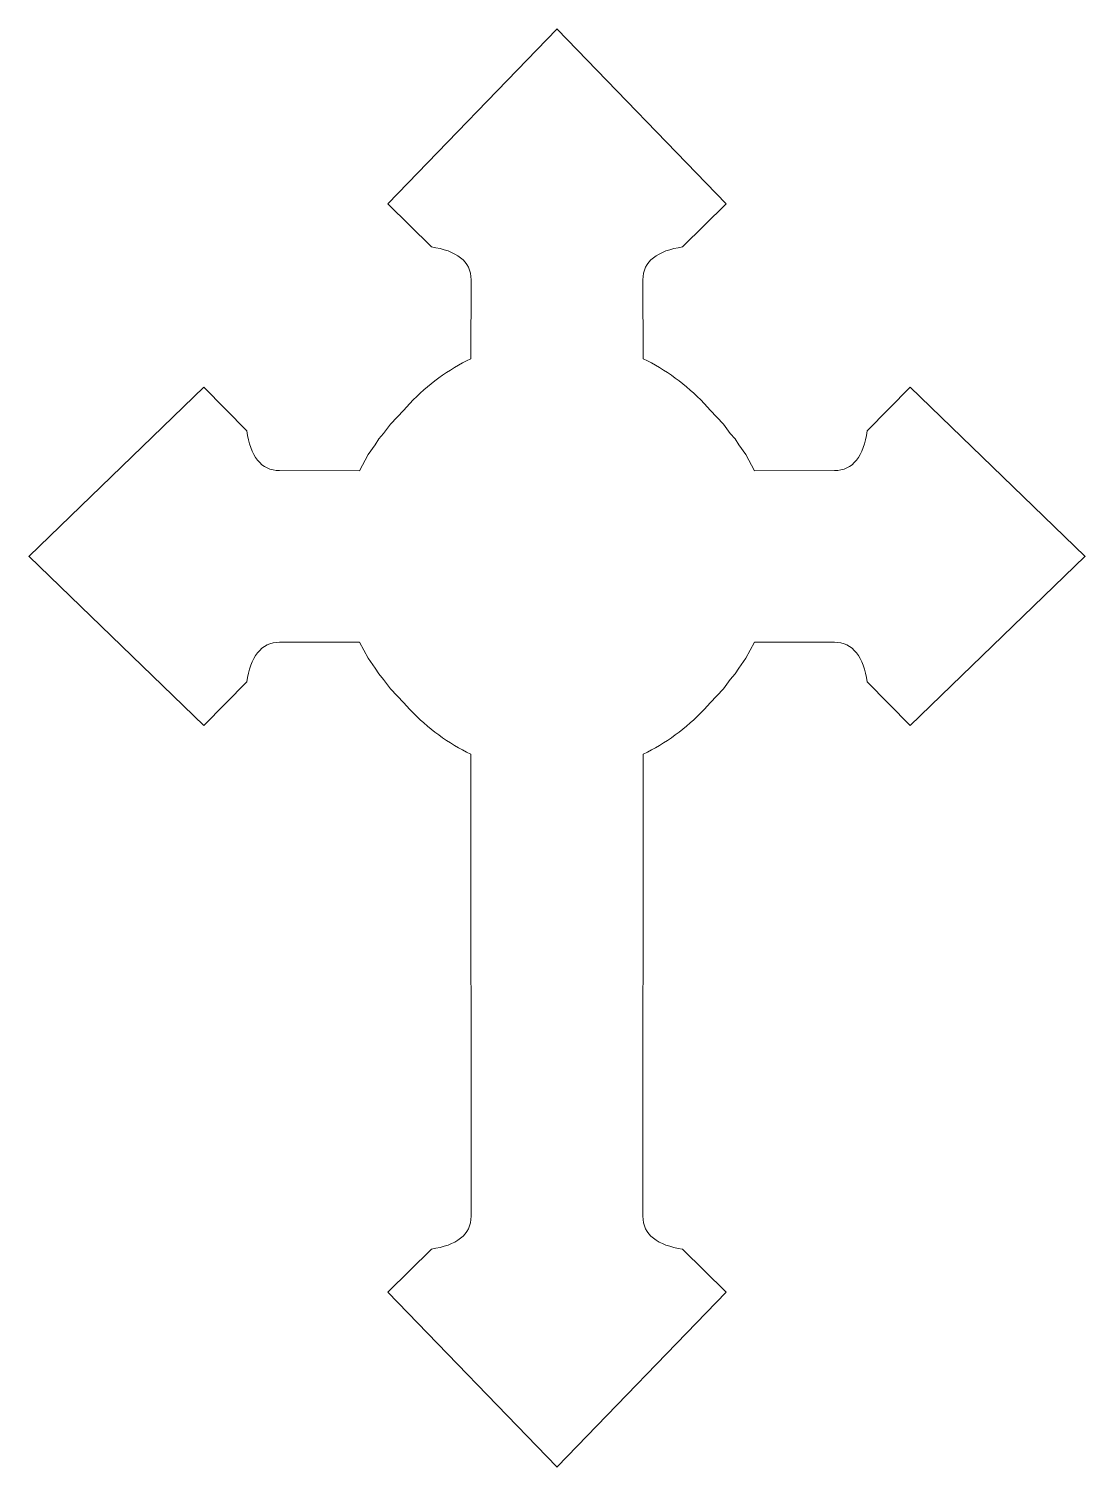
# Model space of a CAD drawing. Header units: centimetres. Extents: x -7.5 to 7.5, y -10.2 to 10.1.
import ezdxf

# ---------------------------------------------------------------- set-up
doc = ezdxf.new("R2010")
doc.units = ezdxf.units.CM
doc.header["$MEASUREMENT"] = 0
doc.layers.add('Camada 1', color=7, linetype='Continuous')

msp = doc.modelspace()

# ---------------------------------------------------------------- linework, layer by layer
at = {"layer": 'Camada 1', "lineweight": 9}
msp.add_open_spline([(-0.00444, -10.15075), (-0.00444, -10.15075), (-0.00444, -10.14601), (-0.00444, -10.14601), (-0.00444, -10.14601), (-0.00444, -10.14601), (-2.38966, -7.6807), (-2.38966, -7.6807), (-2.38966, -7.6807), (-2.38966, -7.6807), (-1.77297, -7.07274), (-1.77297, -7.07274), (-1.77297, -7.07274), (-1.42459, -7.01996), (-1.2098, -6.87324), (-1.2138, -6.60821), (-1.2138, -6.60821), (-1.2138, -6.60821), (-1.21634, -0.08745), (-1.21634, -0.08745), (-1.21634, -0.08745), (-1.21634, -0.08745), (-1.21634, -0.08745), (-1.21634, -0.08745), (-1.21634, -0.08745), (-1.53416, 0.06154), (-1.81938, 0.27614), (-2.07804, 0.54369), (-2.07804, 0.54369), (-2.07804, 0.54369), (-2.08204, 0.54933), (-2.08204, 0.54933), (-2.08204, 0.54933), (-2.08204, 0.54933), (-2.16142, 0.6367), (-2.16142, 0.6367), (-2.16142, 0.6367), (-2.16142, 0.6367), (-2.35054, 0.83456), (-2.35054, 0.83456), (-2.35054, 0.83456), (-2.35054, 0.83456), (-2.44738, 0.96579), (-2.44738, 0.96579), (-2.44738, 0.96579), (-2.44738, 0.96579), (-2.51636, 1.04442), (-2.51636, 1.04442), (-2.51636, 1.04442), (-2.51636, 1.04442), (-2.56586, 1.12761), (-2.56586, 1.12761), (-2.56586, 1.12761), (-2.56586, 1.12761), (-2.66762, 1.26541), (-2.66762, 1.26541), (-2.66762, 1.26541), (-2.66762, 1.26541), (-2.79012, 1.49459), (-2.79012, 1.49459), (-2.79012, 1.49459), (-2.79012, 1.49459), (-3.91555, 1.49059), (-3.91555, 1.49059), (-3.91555, 1.49059), (-4.18003, 1.49459), (-4.32729, 1.2798), (-4.38024, 0.93142), (-4.38024, 0.93142), (-4.38024, 0.93142), (-4.9882, 0.31473), (-4.9882, 0.31473), (-4.9882, 0.31473), (-4.9882, 0.31473), (-7.4535, 2.69987), (-7.4535, 2.69987), (-7.4535, 2.69987), (-7.4535, 2.69987), (-7.45752, 2.69987), (-7.45752, 2.69987), (-7.45752, 2.69987), (-7.45752, 2.69987), (-7.45752, 2.7008), (-7.45752, 2.7008), (-7.45752, 2.7008), (-7.45752, 2.7008), (-7.45752, 2.7008), (-7.45752, 2.7008), (-7.45752, 2.7008), (-7.45752, 2.7008), (-7.45588, 2.70226), (-7.45588, 2.70226), (-7.45588, 2.70226), (-7.45588, 2.70226), (-7.45752, 2.7039), (-7.45752, 2.7039), (-7.45752, 2.7039), (-7.45752, 2.7039), (-7.45752, 2.7039), (-7.45752, 2.7039), (-7.45752, 2.7039), (-7.45752, 2.7039), (-7.45752, 2.70483), (-7.45752, 2.70483), (-7.45752, 2.70483), (-7.45752, 2.70483), (-7.45352, 2.70482), (-7.45352, 2.70482), (-7.45352, 2.70482), (-7.45352, 2.70482), (-4.98821, 5.09004), (-4.98821, 5.09004), (-4.98821, 5.09004), (-4.98821, 5.09004), (-4.38025, 4.47335), (-4.38025, 4.47335), (-4.38025, 4.47335), (-4.32728, 4.12497), (-4.18004, 3.91016), (-3.91556, 3.91418), (-3.91556, 3.91418), (-3.91556, 3.91418), (-2.79013, 3.91018), (-2.79013, 3.91018), (-2.79013, 3.91018), (-2.79013, 3.91018), (-2.66763, 4.13936), (-2.66763, 4.13936), (-2.66763, 4.13936), (-2.66763, 4.13936), (-2.56587, 4.27716), (-2.56587, 4.27716), (-2.56587, 4.27716), (-2.56587, 4.27716), (-2.51637, 4.36035), (-2.51637, 4.36035), (-2.51637, 4.36035), (-2.51637, 4.36035), (-2.44739, 4.43898), (-2.44739, 4.43898), (-2.44739, 4.43898), (-2.44739, 4.43898), (-2.35055, 4.5695), (-2.35055, 4.5695), (-2.35055, 4.5695), (-2.35055, 4.5695), (-2.16143, 4.7681), (-2.16143, 4.7681), (-2.16143, 4.7681), (-2.16143, 4.7681), (-2.08205, 4.85547), (-2.08205, 4.85547), (-2.08205, 4.85547), (-2.08205, 4.85547), (-2.07805, 4.86111), (-2.07805, 4.86111), (-2.07805, 4.86111), (-1.81939, 5.1285), (-1.53417, 5.34239), (-1.21635, 5.49219), (-1.21635, 5.49219), (-1.21635, 5.49219), (-1.21635, 5.49219), (-1.21635, 5.49219), (-1.21635, 5.49219), (-1.21635, 5.49219), (-1.21381, 6.60635), (-1.21381, 6.60635), (-1.21381, 6.60635), (-1.20981, 6.87064), (-1.42458, 7.01809), (-1.77298, 7.07088), (-1.77298, 7.07088), (-1.77298, 7.07088), (-2.38967, 7.679), (-2.38967, 7.679), (-2.38967, 7.679), (-2.38967, 7.679), (-0.00445, 10.14431), (-0.00445, 10.14431), (-0.00445, 10.14431), (-0.00445, 10.14431), (-0.00447, 10.14914), (-0.00447, 10.14914), (-0.00447, 10.14914), (-0.00447, 10.14914), (-0.00193, 10.1466), (-0.00193, 10.1466), (-0.00193, 10.1466), (-0.00193, 10.1466), (-0.00047, 10.14824), (-0.00047, 10.14824), (-0.00047, 10.14824), (-0.00047, 10.14824), (-0.00048, 10.14914), (-0.00048, 10.14914), (-0.00048, 10.14914), (-0.00048, 10.14914), (-0.00048, 10.14821), (-0.00048, 10.14821), (-0.00048, 10.14821), (-0.00048, 10.14821), (0.00023, 10.14914), (0.00023, 10.14914), (0.00023, 10.14914), (0.00023, 10.14914), (0.00024, 10.14821), (0.00024, 10.14821), (0.00024, 10.14821), (0.00024, 10.14821), (0.00207, 10.14657), (0.00207, 10.14657), (0.00207, 10.14657), (0.00207, 10.14657), (0.00353, 10.14911), (0.00353, 10.14911), (0.00353, 10.14911), (0.00353, 10.14911), (0.00353, 10.14419), (0.00353, 10.14419), (0.00353, 10.14419), (0.00353, 10.14419), (2.38983, 7.67888), (2.38983, 7.67888), (2.38983, 7.67888), (2.38983, 7.67888), (1.77295, 7.07076), (1.77295, 7.07076), (1.77295, 7.07076), (1.42457, 7.01798), (1.20904, 6.87055), (1.21378, 6.60623), (1.21378, 6.60623), (1.21378, 6.60623), (1.21613, 5.49207), (1.21613, 5.49207), (1.21613, 5.49207), (1.21613, 5.49207), (1.21613, 5.49207), (1.21613, 5.49207), (1.21613, 5.49207), (1.53432, 5.34226), (1.81938, 5.12837), (2.0782, 4.86099), (2.0782, 4.86099), (2.0782, 4.86099), (2.08204, 4.85535), (2.08204, 4.85535), (2.08204, 4.85535), (2.08204, 4.85535), (2.16139, 4.76798), (2.16139, 4.76798), (2.16139, 4.76798), (2.16139, 4.76798), (2.35051, 4.56938), (2.35051, 4.56938), (2.35051, 4.56938), (2.35051, 4.56938), (2.44661, 4.43886), (2.44661, 4.43886), (2.44661, 4.43886), (2.44661, 4.43886), (2.51614, 4.36023), (2.51614, 4.36023), (2.51614, 4.36023), (2.51614, 4.36023), (2.56604, 4.27704), (2.56604, 4.27704), (2.56604, 4.27704), (2.56604, 4.27704), (2.66761, 4.13924), (2.66761, 4.13924), (2.66761, 4.13924), (2.66761, 4.13924), (2.7903, 3.91006), (2.7903, 3.91006), (2.7903, 3.91006), (2.7903, 3.91006), (3.91555, 3.91406), (3.91555, 3.91406), (3.91555, 3.91406), (4.17984, 3.91006), (4.32729, 4.12485), (4.38008, 4.47323), (4.38008, 4.47323), (4.38008, 4.47323), (4.98804, 5.08992), (4.98804, 5.08992), (4.98804, 5.08992), (4.98804, 5.08992), (7.45353, 2.7047), (7.45353, 2.7047), (7.45353, 2.7047), (7.45353, 2.7047), (7.45752, 2.70472), (7.45752, 2.70472), (7.45752, 2.70472), (7.45752, 2.70472), (7.45752, 2.70379), (7.45752, 2.70379), (7.45752, 2.70379), (7.45752, 2.70379), (7.45752, 2.70379), (7.45752, 2.70379), (7.45752, 2.70379), (7.45752, 2.70379), (7.45588, 2.70215), (7.45588, 2.70215), (7.45588, 2.70215), (7.45588, 2.70215), (7.45752, 2.70069), (7.45752, 2.70069), (7.45752, 2.70069), (7.45752, 2.70069), (7.45752, 2.70069), (7.45752, 2.70069), (7.45752, 2.70069), (7.45752, 2.70069), (7.45752, 2.69976), (7.45752, 2.69976), (7.45752, 2.69976), (7.45752, 2.69976), (7.45352, 2.69977), (7.45352, 2.69977), (7.45352, 2.69977), (7.45352, 2.69977), (4.98803, 0.31458), (4.98803, 0.31458), (4.98803, 0.31458), (4.98803, 0.31458), (4.38007, 0.93127), (4.38007, 0.93127), (4.38007, 0.93127), (4.32729, 1.27965), (4.17986, 1.49446), (3.91554, 1.49044), (3.91554, 1.49044), (3.91554, 1.49044), (2.79029, 1.49444), (2.79029, 1.49444), (2.79029, 1.49444), (2.79029, 1.49444), (2.6676, 1.26526), (2.6676, 1.26526), (2.6676, 1.26526), (2.6676, 1.26526), (2.56603, 1.12746), (2.56603, 1.12746), (2.56603, 1.12746), (2.56603, 1.12746), (2.51613, 1.04427), (2.51613, 1.04427), (2.51613, 1.04427), (2.51613, 1.04427), (2.4466, 0.96564), (2.4466, 0.96564), (2.4466, 0.96564), (2.4466, 0.96564), (2.3505, 0.83441), (2.3505, 0.83441), (2.3505, 0.83441), (2.3505, 0.83441), (2.16138, 0.63655), (2.16138, 0.63655), (2.16138, 0.63655), (2.16138, 0.63655), (2.08203, 0.54918), (2.08203, 0.54918), (2.08203, 0.54918), (2.08203, 0.54918), (2.07819, 0.54354), (2.07819, 0.54354), (2.07819, 0.54354), (1.81937, 0.27597), (1.53431, 0.06136), (1.21612, -0.0876), (1.21612, -0.0876), (1.21612, -0.0876), (1.21612, -0.0876), (1.21612, -0.0876), (1.21612, -0.0876), (1.21612, -0.0876), (1.21377, -6.60836), (1.21377, -6.60836), (1.21377, -6.60836), (1.20903, -6.87339), (1.42456, -7.0201), (1.77294, -7.07289), (1.77294, -7.07289), (1.77294, -7.07289), (2.38982, -7.68085), (2.38982, -7.68085), (2.38982, -7.68085), (2.38982, -7.68085), (0.00352, -10.14616), (0.00352, -10.14616), (0.00352, -10.14616), (0.00352, -10.14616), (0.00352, -10.1509), (0.00352, -10.1509), (0.00352, -10.1509), (0.00352, -10.1509), (0.00206, -10.1487), (0.00206, -10.1487), (0.00206, -10.1487), (0.00206, -10.1487), (0.00023, -10.15018), (0.00023, -10.15018), (0.00023, -10.15018), (0.00023, -10.15018), (0.00023, -10.15089), (0.00023, -10.15089), (0.00023, -10.15089), (0.00023, -10.15089), (-0.00048, -10.15089), (-0.00048, -10.15089), (-0.00048, -10.15089), (-0.00048, -10.15089), (-0.00048, -10.15089), (-0.00048, -10.15089), (-0.00048, -10.15089), (-0.00048, -10.15089), (-0.00048, -10.15018), (-0.00048, -10.15018), (-0.00048, -10.15018), (-0.00048, -10.15018), (-0.00194, -10.1487), (-0.00194, -10.1487), (-0.00194, -10.1487), (-0.00194, -10.1487), (-0.00444, -10.15075), (-0.00444, -10.15075)], degree=3, knots=[0, 0, 0, 0, 0.00917431, 0.00917431, 0.00917431, 0.00917431, 0.01834862, 0.01834862, 0.01834862, 0.01834862, 0.02752294, 0.02752294, 0.02752294, 0.02752294, 0.03669725, 0.03669725, 0.03669725, 0.03669725, 0.04587156, 0.04587156, 0.04587156, 0.04587156, 0.05504587, 0.05504587, 0.05504587, 0.05504587, 0.06422018, 0.06422018, 0.06422018, 0.06422018, 0.0733945, 0.0733945, 0.0733945, 0.0733945, 0.08256881, 0.08256881, 0.08256881, 0.08256881, 0.09174312, 0.09174312, 0.09174312, 0.09174312, 0.10091743, 0.10091743, 0.10091743, 0.10091743, 0.11009174, 0.11009174, 0.11009174, 0.11009174, 0.11926606, 0.11926606, 0.11926606, 0.11926606, 0.12844037, 0.12844037, 0.12844037, 0.12844037, 0.13761468, 0.13761468, 0.13761468, 0.13761468, 0.14678899, 0.14678899, 0.14678899, 0.14678899, 0.1559633, 0.1559633, 0.1559633, 0.1559633, 0.16513761, 0.16513761, 0.16513761, 0.16513761, 0.17431193, 0.17431193, 0.17431193, 0.17431193, 0.18348624, 0.18348624, 0.18348624, 0.18348624, 0.19266055, 0.19266055, 0.19266055, 0.19266055, 0.20183486, 0.20183486, 0.20183486, 0.20183486, 0.21100917, 0.21100917, 0.21100917, 0.21100917, 0.22018349, 0.22018349, 0.22018349, 0.22018349, 0.2293578, 0.2293578, 0.2293578, 0.2293578, 0.23853211, 0.23853211, 0.23853211, 0.23853211, 0.24770642, 0.24770642, 0.24770642, 0.24770642, 0.25688073, 0.25688073, 0.25688073, 0.25688073, 0.26605505, 0.26605505, 0.26605505, 0.26605505, 0.27522936, 0.27522936, 0.27522936, 0.27522936, 0.28440367, 0.28440367, 0.28440367, 0.28440367, 0.29357798, 0.29357798, 0.29357798, 0.29357798, 0.30275229, 0.30275229, 0.30275229, 0.30275229, 0.31192661, 0.31192661, 0.31192661, 0.31192661, 0.32110092, 0.32110092, 0.32110092, 0.32110092, 0.33027523, 0.33027523, 0.33027523, 0.33027523, 0.33944954, 0.33944954, 0.33944954, 0.33944954, 0.34862385, 0.34862385, 0.34862385, 0.34862385, 0.35779817, 0.35779817, 0.35779817, 0.35779817, 0.36697248, 0.36697248, 0.36697248, 0.36697248, 0.37614679, 0.37614679, 0.37614679, 0.37614679, 0.3853211, 0.3853211, 0.3853211, 0.3853211, 0.39449541, 0.39449541, 0.39449541, 0.39449541, 0.40366972, 0.40366972, 0.40366972, 0.40366972, 0.41284404, 0.41284404, 0.41284404, 0.41284404, 0.42201835, 0.42201835, 0.42201835, 0.42201835, 0.43119266, 0.43119266, 0.43119266, 0.43119266, 0.44036697, 0.44036697, 0.44036697, 0.44036697, 0.44954128, 0.44954128, 0.44954128, 0.44954128, 0.4587156, 0.4587156, 0.4587156, 0.4587156, 0.46788991, 0.46788991, 0.46788991, 0.46788991, 0.47706422, 0.47706422, 0.47706422, 0.47706422, 0.48623853, 0.48623853, 0.48623853, 0.48623853, 0.49541284, 0.49541284, 0.49541284, 0.49541284, 0.50458716, 0.50458716, 0.50458716, 0.50458716, 0.51376147, 0.51376147, 0.51376147, 0.51376147, 0.52293578, 0.52293578, 0.52293578, 0.52293578, 0.53211009, 0.53211009, 0.53211009, 0.53211009, 0.5412844, 0.5412844, 0.5412844, 0.5412844, 0.55045872, 0.55045872, 0.55045872, 0.55045872, 0.55963303, 0.55963303, 0.55963303, 0.55963303, 0.56880734, 0.56880734, 0.56880734, 0.56880734, 0.57798165, 0.57798165, 0.57798165, 0.57798165, 0.58715596, 0.58715596, 0.58715596, 0.58715596, 0.59633028, 0.59633028, 0.59633028, 0.59633028, 0.60550459, 0.60550459, 0.60550459, 0.60550459, 0.6146789, 0.6146789, 0.6146789, 0.6146789, 0.62385321, 0.62385321, 0.62385321, 0.62385321, 0.63302752, 0.63302752, 0.63302752, 0.63302752, 0.64220183, 0.64220183, 0.64220183, 0.64220183, 0.65137615, 0.65137615, 0.65137615, 0.65137615, 0.66055046, 0.66055046, 0.66055046, 0.66055046, 0.66972477, 0.66972477, 0.66972477, 0.66972477, 0.67889908, 0.67889908, 0.67889908, 0.67889908, 0.68807339, 0.68807339, 0.68807339, 0.68807339, 0.69724771, 0.69724771, 0.69724771, 0.69724771, 0.70642202, 0.70642202, 0.70642202, 0.70642202, 0.71559633, 0.71559633, 0.71559633, 0.71559633, 0.72477064, 0.72477064, 0.72477064, 0.72477064, 0.73394495, 0.73394495, 0.73394495, 0.73394495, 0.74311927, 0.74311927, 0.74311927, 0.74311927, 0.75229358, 0.75229358, 0.75229358, 0.75229358, 0.76146789, 0.76146789, 0.76146789, 0.76146789, 0.7706422, 0.7706422, 0.7706422, 0.7706422, 0.77981651, 0.77981651, 0.77981651, 0.77981651, 0.78899083, 0.78899083, 0.78899083, 0.78899083, 0.79816514, 0.79816514, 0.79816514, 0.79816514, 0.80733945, 0.80733945, 0.80733945, 0.80733945, 0.81651376, 0.81651376, 0.81651376, 0.81651376, 0.82568807, 0.82568807, 0.82568807, 0.82568807, 0.83486239, 0.83486239, 0.83486239, 0.83486239, 0.8440367, 0.8440367, 0.8440367, 0.8440367, 0.85321101, 0.85321101, 0.85321101, 0.85321101, 0.86238532, 0.86238532, 0.86238532, 0.86238532, 0.87155963, 0.87155963, 0.87155963, 0.87155963, 0.88073394, 0.88073394, 0.88073394, 0.88073394, 0.88990826, 0.88990826, 0.88990826, 0.88990826, 0.89908257, 0.89908257, 0.89908257, 0.89908257, 0.90825688, 0.90825688, 0.90825688, 0.90825688, 0.91743119, 0.91743119, 0.91743119, 0.91743119, 0.9266055, 0.9266055, 0.9266055, 0.9266055, 0.93577982, 0.93577982, 0.93577982, 0.93577982, 0.94495413, 0.94495413, 0.94495413, 0.94495413, 0.95412844, 0.95412844, 0.95412844, 0.95412844, 0.96330275, 0.96330275, 0.96330275, 0.96330275, 0.97247706, 0.97247706, 0.97247706, 0.97247706, 0.98165138, 0.98165138, 0.98165138, 0.98165138, 1, 1, 1, 1], dxfattribs=at)

doc.saveas('drawing.dxf')
